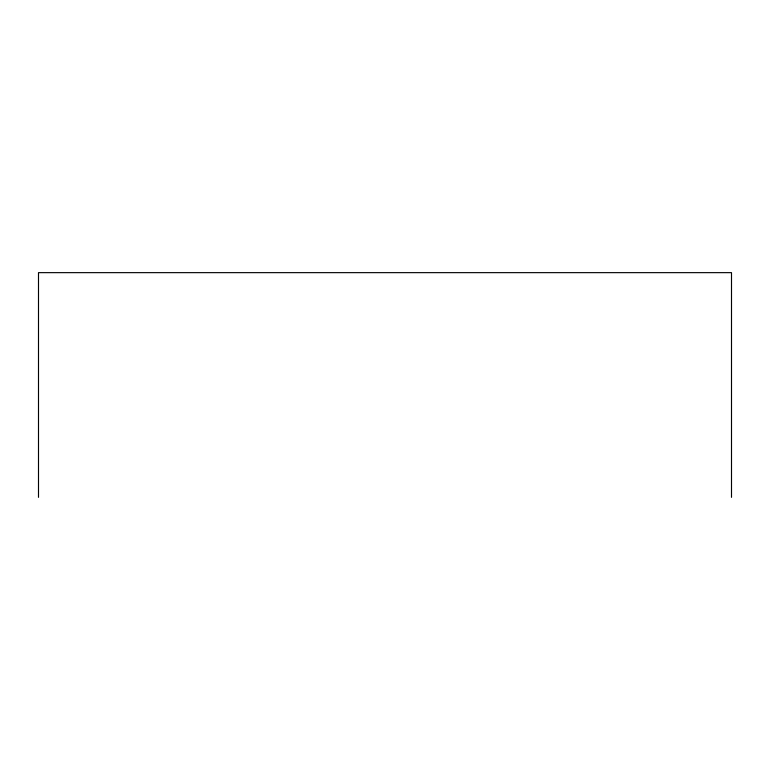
<?xml version="1.0" encoding="UTF-8"?>
<svg xmlns="http://www.w3.org/2000/svg" width="770" height="770" viewBox="0 0 770 770"><rect width="100%" height="100%" fill="white"/><g stroke="black" fill="none" stroke-linecap="round" stroke-linejoin="round"><path stroke-width="1.16" d="M731.5 497.353L731.5 272.647L38.5 272.647L38.5 497.353"/></g></svg>
